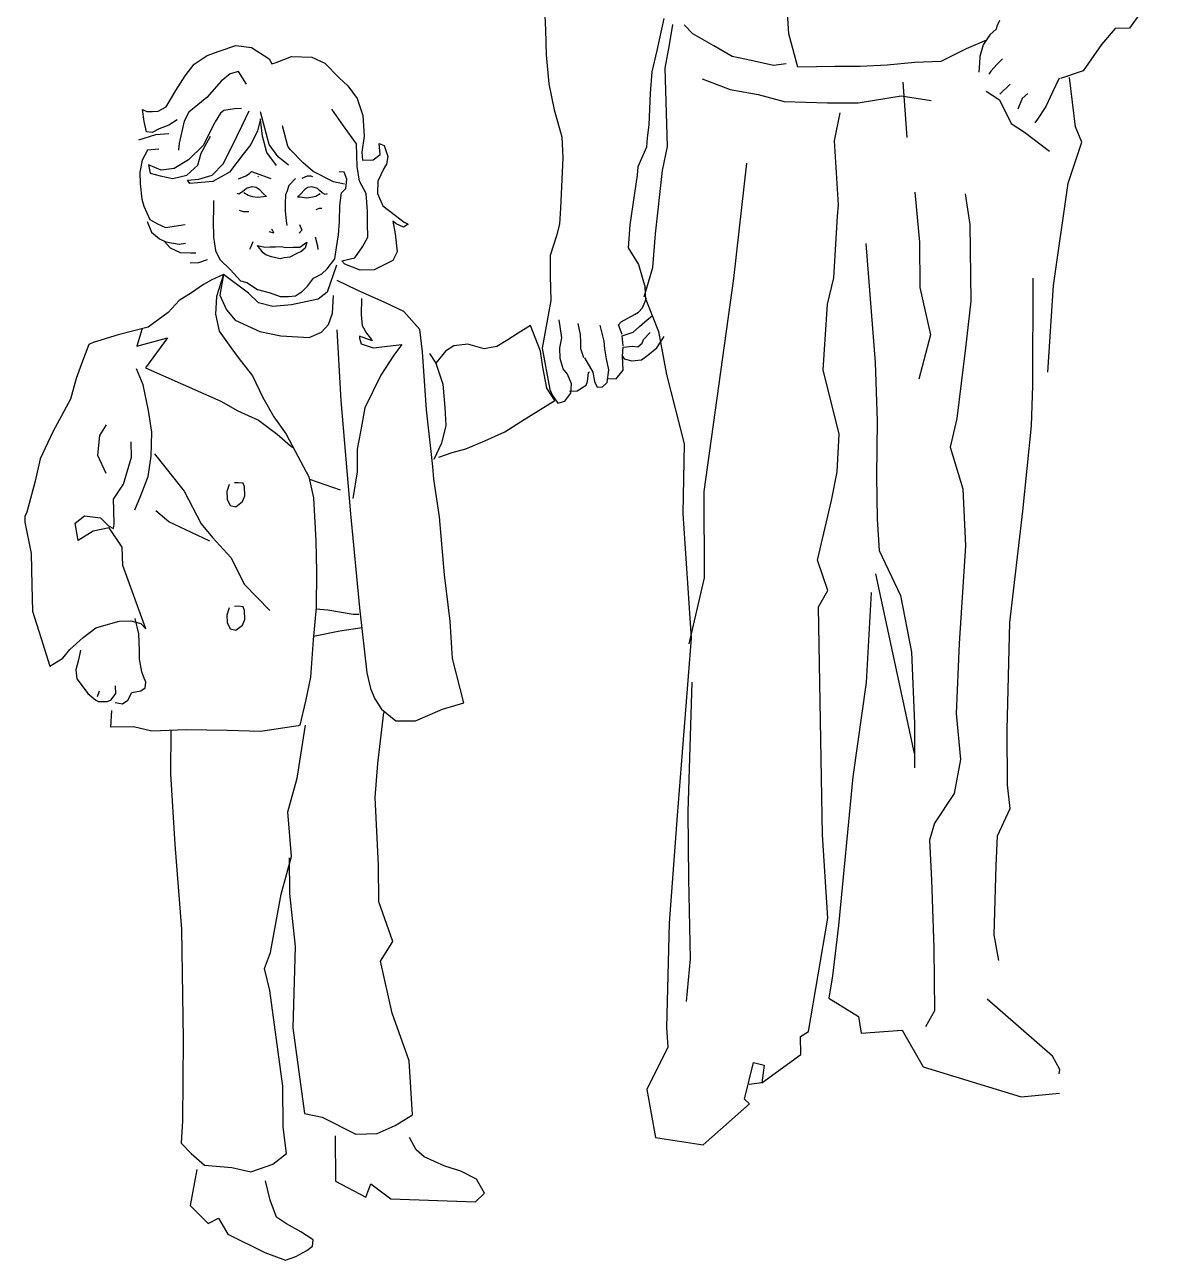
# Model space of a CAD drawing. Extents: x 13 to 14.16, y -2.81 to -0.75.
# Drawn here: x 12.999 to 14.087, y -2.805 to -1.616 of the extents above; entities that cross this region are included whole.
import ezdxf

# ---------------------------------------------------------------- set-up
doc = ezdxf.new("R2010")
doc.units = 0
doc.header["$LTSCALE"] = 100
doc.header["$MEASUREMENT"] = 0
doc.layers.add('P-PESSOA', color=2, linetype='CONTINUOUS')

msp = doc.modelspace()

# ---------------------------------------------------------------- linework, layer by layer
at = {"layer": 'P-PESSOA'}
for p, q in [((13.4989, -1.5929), (13.5001, -1.6211)), ((14.0871, -1.5845), (14.0624, -1.6193)), ((13.7344, -1.6249), (13.7324, -1.5947)), ((13.6141, -1.61), (13.6073, -1.641)), ((13.6194, -1.6355), (13.6225, -1.6158)), ((13.6418, -1.6248), (13.6336, -1.6163)), ((13.9346, -1.6175), (13.9341, -1.6202)), ((13.9372, -1.6121), (13.9346, -1.6175)), ((13.5001, -1.6211), (13.5006, -1.6452)), ((13.6622, -1.6364), (13.6418, -1.6248)), ((13.7431, -1.6569), (13.7344, -1.6249)), ((13.928, -1.6258), (13.9215, -1.6354)), ((13.9341, -1.6202), (13.928, -1.6258)), ((14.0484, -1.6196), (14.0353, -1.6352)), ((14.0624, -1.6193), (14.0484, -1.6196)), ((13.1744, -1.6457), (13.1859, -1.6414)), ((13.1859, -1.6414), (13.202, -1.6362)), ((13.202, -1.6362), (13.2169, -1.6379)), ((13.2169, -1.6379), (13.2339, -1.6489)), ((13.6073, -1.641), (13.6024, -1.6613)), ((13.6153, -1.6578), (13.6194, -1.6355)), ((13.6799, -1.6468), (13.6622, -1.6364)), ((13.9051, -1.6393), (13.8806, -1.6513)), ((13.9245, -1.6309), (13.9051, -1.6393)), ((13.9215, -1.6354), (13.9183, -1.6468)), ((14.0353, -1.6352), (14.0177, -1.6605)), ((13.1619, -1.6541), (13.1744, -1.6457)), ((13.2339, -1.6489), (13.2367, -1.6537)), ((13.2367, -1.6537), (13.2408, -1.6523)), ((13.2408, -1.6523), (13.2555, -1.6465)), ((13.2555, -1.6465), (13.2752, -1.6474)), ((13.2752, -1.6474), (13.2875, -1.6531)), ((13.2875, -1.6531), (13.3013, -1.6671)), ((13.5006, -1.6452), (13.5033, -1.6728)), ((13.6981, -1.6504), (13.6799, -1.6468)), ((13.7197, -1.6553), (13.6981, -1.6504)), ((13.8557, -1.6524), (13.829, -1.6551)), ((13.8806, -1.6513), (13.8557, -1.6524)), ((13.9178, -1.653), (13.9173, -1.6617)), ((13.9183, -1.6468), (13.9178, -1.653)), ((13.9401, -1.649), (13.9348, -1.654)), ((13.1441, -1.6794), (13.1532, -1.6651)), ((13.1532, -1.6651), (13.1619, -1.6541)), ((13.1964, -1.6633), (13.1879, -1.6703)), ((13.2045, -1.6612), (13.1964, -1.6633)), ((13.2123, -1.6732), (13.2045, -1.6612)), ((13.6024, -1.6613), (13.6009, -1.682)), ((13.6176, -1.7334), (13.6153, -1.6578)), ((13.7318, -1.6537), (13.7197, -1.6553)), ((13.7788, -1.6562), (13.7431, -1.6569)), ((13.8029, -1.6562), (13.7788, -1.6562)), ((13.829, -1.6551), (13.8029, -1.6562)), ((13.9288, -1.6609), (13.9268, -1.6636)), ((13.9348, -1.654), (13.9288, -1.6609)), ((14.0177, -1.6605), (13.9958, -1.6677)), ((13.1879, -1.6703), (13.174, -1.6862)), ((13.3013, -1.6671), (13.3096, -1.675)), ((13.3096, -1.675), (13.3186, -1.687)), ((13.5033, -1.6728), (13.5085, -1.6981)), ((13.6508, -1.6683), (13.6779, -1.6784)), ((13.8441, -1.6715), (13.8479, -1.7245)), ((13.9474, -1.6732), (13.9374, -1.6829)), ((13.9946, -1.6675), (13.9881, -1.6811)), ((14.0102, -1.7143), (14.0044, -1.6667)), ((13.135, -1.6952), (13.1441, -1.6794)), ((13.174, -1.6862), (13.1567, -1.7001)), ((13.3186, -1.687), (13.3243, -1.7036)), ((13.6009, -1.682), (13.5994, -1.7123)), ((13.6779, -1.6784), (13.7048, -1.6832)), ((13.7048, -1.6832), (13.7298, -1.69)), ((13.801, -1.6912), (13.8424, -1.6844)), ((13.8424, -1.6844), (13.8713, -1.6891)), ((13.9244, -1.6799), (13.937, -1.6883)), ((13.937, -1.6883), (13.9483, -1.711)), ((13.9591, -1.6872), (13.9547, -1.6973)), ((13.9644, -1.6823), (13.9591, -1.6872)), ((13.9881, -1.6811), (13.9817, -1.6948)), ((13.1121, -1.6977), (13.1162, -1.6997)), ((13.1137, -1.7092), (13.1121, -1.6977)), ((13.1162, -1.6997), (13.1216, -1.6996)), ((13.1216, -1.6996), (13.127, -1.6994)), ((13.127, -1.6994), (13.135, -1.6952)), ((13.1567, -1.7001), (13.1523, -1.7089)), ((13.1905, -1.6986), (13.1873, -1.7013)), ((13.2007, -1.697), (13.1905, -1.6986)), ((13.2074, -1.6968), (13.2007, -1.697)), ((13.2078, -1.7138), (13.2148, -1.6988)), ((13.2339, -1.7314), (13.2256, -1.6999)), ((13.3056, -1.7135), (13.2945, -1.6975)), ((13.5085, -1.6981), (13.5157, -1.724)), ((13.7298, -1.69), (13.7715, -1.6912)), ((13.7715, -1.6912), (13.801, -1.6912)), ((13.9817, -1.6948), (13.9739, -1.7071)), ((13.1159, -1.7192), (13.1137, -1.7092)), ((13.1373, -1.7127), (13.128, -1.7162)), ((13.1455, -1.7077), (13.1373, -1.7127)), ((13.1523, -1.7089), (13.1474, -1.73)), ((13.1813, -1.7109), (13.1704, -1.7322)), ((13.182, -1.7096), (13.1813, -1.7109)), ((13.1873, -1.7013), (13.182, -1.7096)), ((13.2258, -1.7066), (13.2228, -1.7181)), ((13.2258, -1.7072), (13.2258, -1.7066)), ((13.2275, -1.7234), (13.2258, -1.7072)), ((13.3243, -1.7036), (13.3256, -1.7233)), ((13.5994, -1.7123), (13.5978, -1.725)), ((13.7782, -1.7279), (13.7837, -1.7009)), ((13.9483, -1.711), (13.9612, -1.7196)), ((13.9739, -1.7071), (13.9712, -1.7105)), ((13.1087, -1.7269), (13.1248, -1.7217)), ((13.1213, -1.7198), (13.1159, -1.7192)), ((13.128, -1.7162), (13.1213, -1.7198)), ((13.1248, -1.7217), (13.1375, -1.7208)), ((13.1684, -1.7396), (13.1775, -1.7232)), ((13.198, -1.7335), (13.2078, -1.7138)), ((13.2228, -1.7181), (13.2163, -1.7312)), ((13.2319, -1.7389), (13.2275, -1.7234)), ((13.2521, -1.7331), (13.247, -1.7135)), ((13.3182, -1.7308), (13.3056, -1.7135)), ((13.3256, -1.7233), (13.3232, -1.7388)), ((13.5157, -1.724), (13.5169, -1.7441)), ((13.9612, -1.7196), (13.9854, -1.7379)), ((14.0164, -1.729), (14.0102, -1.7143)), ((13.1278, -1.7359), (13.117, -1.7367)), ((13.1474, -1.73), (13.1468, -1.7368)), ((13.1704, -1.7322), (13.1564, -1.7461)), ((13.1897, -1.7499), (13.198, -1.7335)), ((13.2163, -1.7312), (13.209, -1.7408)), ((13.2428, -1.7433), (13.2339, -1.7314)), ((13.2543, -1.7363), (13.2521, -1.7331)), ((13.2667, -1.7489), (13.2543, -1.7363)), ((13.3187, -1.7524), (13.3182, -1.7308)), ((13.3398, -1.7303), (13.3447, -1.7323)), ((13.3408, -1.7411), (13.3398, -1.7303)), ((13.3447, -1.7323), (13.3482, -1.743)), ((13.5972, -1.7338), (13.589, -1.7528)), ((13.5978, -1.725), (13.5972, -1.7338)), ((13.6127, -1.7565), (13.6176, -1.7334)), ((13.7822, -1.7895), (13.7782, -1.7279)), ((14.0033, -1.7687), (14.0164, -1.729)), ((13.1118, -1.7463), (13.1094, -1.7579)), ((13.117, -1.7367), (13.1118, -1.7463)), ((13.1564, -1.7461), (13.1425, -1.7545)), ((13.1654, -1.7513), (13.1684, -1.7396)), ((13.209, -1.7408), (13.1959, -1.7579)), ((13.2411, -1.7515), (13.2319, -1.7389)), ((13.2525, -1.7512), (13.2428, -1.7433)), ((13.3232, -1.7388), (13.324, -1.7463)), ((13.324, -1.7463), (13.3342, -1.7461)), ((13.3342, -1.7461), (13.3408, -1.7411)), ((13.3482, -1.743), (13.347, -1.7504)), ((13.5169, -1.7441), (13.5145, -1.7925)), ((13.1094, -1.7579), (13.1097, -1.7693)), ((13.1179, -1.751), (13.1195, -1.7591)), ((13.1302, -1.7561), (13.1179, -1.751)), ((13.1195, -1.7591), (13.129, -1.7615)), ((13.1425, -1.7545), (13.1302, -1.7561)), ((13.1548, -1.761), (13.1654, -1.7513)), ((13.1792, -1.761), (13.1897, -1.7499)), ((13.1959, -1.7579), (13.1799, -1.7671)), ((13.2117, -1.7615), (13.2151, -1.7593)), ((13.2151, -1.7593), (13.217, -1.7573)), ((13.217, -1.7573), (13.2356, -1.7641)), ((13.2763, -1.7574), (13.2667, -1.7489)), ((13.2961, -1.7672), (13.2763, -1.7574)), ((13.3061, -1.7581), (13.3013, -1.7576)), ((13.3089, -1.7648), (13.3061, -1.7581)), ((13.3211, -1.7666), (13.3187, -1.7524)), ((13.3444, -1.7545), (13.3387, -1.7668)), ((13.347, -1.7504), (13.3444, -1.7545)), ((13.589, -1.7528), (13.5884, -1.7608)), ((13.606, -1.8174), (13.6127, -1.7565)), ((13.6935, -1.7492), (13.6811, -1.8603)), ((13.1097, -1.7693), (13.1114, -1.7841)), ((13.129, -1.7615), (13.1412, -1.764)), ((13.1412, -1.764), (13.1548, -1.761)), ((13.1555, -1.7656), (13.1663, -1.7647)), ((13.1577, -1.769), (13.1555, -1.7656)), ((13.1799, -1.7671), (13.1577, -1.769)), ((13.1663, -1.7647), (13.1792, -1.761)), ((13.2044, -1.7643), (13.2117, -1.7615)), ((13.2122, -1.7733), (13.2176, -1.7718)), ((13.2176, -1.7718), (13.2216, -1.7723)), ((13.2232, -1.7618), (13.2238, -1.7625)), ((13.2529, -1.7709), (13.2511, -1.7769)), ((13.2595, -1.764), (13.2529, -1.7709)), ((13.2657, -1.7638), (13.271, -1.7616)), ((13.271, -1.7616), (13.2737, -1.7615)), ((13.2752, -1.7722), (13.2711, -1.7726)), ((13.2737, -1.7615), (13.2757, -1.7622)), ((13.2805, -1.7737), (13.2752, -1.7722)), ((13.3064, -1.7697), (13.2961, -1.7672)), ((13.3078, -1.7737), (13.3089, -1.7648)), ((13.3274, -1.7786), (13.3211, -1.7666)), ((13.3387, -1.7668), (13.3382, -1.7784)), ((13.5884, -1.7608), (13.5813, -1.8086)), ((13.9893, -1.8671), (14.0033, -1.7687)), ((13.2028, -1.7781), (13.2048, -1.7788)), ((13.2048, -1.7788), (13.2075, -1.7774)), ((13.2075, -1.7774), (13.2101, -1.7752)), ((13.2137, -1.7806), (13.2096, -1.7779)), ((13.2101, -1.7752), (13.2122, -1.7733)), ((13.2184, -1.7818), (13.2137, -1.7806)), ((13.2224, -1.7825), (13.2184, -1.7818)), ((13.2216, -1.7723), (13.2244, -1.7743)), ((13.2286, -1.7816), (13.2224, -1.7825)), ((13.2244, -1.7743), (13.2285, -1.7789)), ((13.2285, -1.7789), (13.2313, -1.7815)), ((13.2313, -1.7815), (13.2286, -1.7816)), ((13.2498, -1.7796), (13.2493, -1.7885)), ((13.2511, -1.7769), (13.2498, -1.7796)), ((13.2641, -1.7791), (13.2613, -1.7817)), ((13.2613, -1.7817), (13.264, -1.7818)), ((13.264, -1.7818), (13.2702, -1.7828)), ((13.2683, -1.7746), (13.2641, -1.7791)), ((13.2711, -1.7726), (13.2683, -1.7746)), ((13.2702, -1.7828), (13.2742, -1.7822)), ((13.2742, -1.7822), (13.2789, -1.781)), ((13.2789, -1.781), (13.2831, -1.7785)), ((13.2826, -1.7757), (13.2805, -1.7737)), ((13.2852, -1.778), (13.2826, -1.7757)), ((13.2879, -1.7794), (13.2852, -1.778)), ((13.2898, -1.7787), (13.2879, -1.7794)), ((13.302, -1.79), (13.3038, -1.7778)), ((13.3038, -1.7778), (13.3078, -1.7737)), ((13.3286, -1.7954), (13.3274, -1.7786)), ((13.3382, -1.7784), (13.3433, -1.7904)), ((13.8557, -1.7772), (13.8602, -1.8254)), ((13.904, -1.7789), (13.9087, -1.8083)), ((13.1114, -1.7841), (13.1134, -1.7908)), ((13.1134, -1.7908), (13.1191, -1.8036)), ((13.1805, -1.7934), (13.1802, -1.805)), ((13.1803, -1.7853), (13.1805, -1.7934)), ((13.205, -1.7946), (13.2091, -1.7958)), ((13.2091, -1.7958), (13.2145, -1.7957)), ((13.2493, -1.7885), (13.2494, -1.7926)), ((13.2494, -1.7926), (13.2494, -1.7953)), ((13.2494, -1.7953), (13.2504, -1.8047)), ((13.2793, -1.794), (13.2826, -1.7926)), ((13.2826, -1.7926), (13.2847, -1.7925)), ((13.3018, -1.8055), (13.302, -1.79)), ((13.3288, -1.8075), (13.3286, -1.7954)), ((13.3433, -1.7904), (13.3557, -1.7996)), ((13.5145, -1.7925), (13.5135, -1.808)), ((13.7811, -1.8003), (13.7822, -1.7895)), ((13.1165, -1.8056), (13.1208, -1.8158)), ((13.1191, -1.8036), (13.126, -1.8075)), ((13.126, -1.8075), (13.1342, -1.8114)), ((13.1802, -1.805), (13.1805, -1.8204)), ((13.2504, -1.8047), (13.2511, -1.8093)), ((13.3007, -1.8184), (13.3018, -1.8055)), ((13.3291, -1.8205), (13.3288, -1.8075)), ((13.3531, -1.8051), (13.3553, -1.8172)), ((13.3564, -1.8077), (13.3531, -1.8051)), ((13.3557, -1.7996), (13.3639, -1.8062)), ((13.3633, -1.8108), (13.3564, -1.8077)), ((13.3639, -1.8062), (13.368, -1.808)), ((13.7777, -1.8596), (13.7811, -1.8003)), ((13.1208, -1.8158), (13.1284, -1.8223)), ((13.1342, -1.8114), (13.1532, -1.8083)), ((13.2337, -1.8151), (13.2385, -1.8164)), ((13.2371, -1.8137), (13.2363, -1.8131)), ((13.2385, -1.8164), (13.2371, -1.8137)), ((13.2655, -1.8138), (13.2628, -1.8166)), ((13.2632, -1.8085), (13.2655, -1.8138)), ((13.2989, -1.8306), (13.3007, -1.8184)), ((13.3553, -1.8172), (13.3571, -1.8347)), ((13.368, -1.808), (13.3633, -1.8108)), ((13.5105, -1.8194), (13.5047, -1.8383)), ((13.5135, -1.808), (13.5105, -1.8194)), ((13.5813, -1.8086), (13.5798, -1.8309)), ((13.6035, -1.8499), (13.606, -1.8174)), ((13.9087, -1.8083), (13.9097, -1.8822)), ((13.1284, -1.8223), (13.1345, -1.8249)), ((13.1325, -1.8242), (13.1387, -1.8308)), ((13.1345, -1.8249), (13.1475, -1.8273)), ((13.1387, -1.8308), (13.1484, -1.8354)), ((13.1475, -1.8273), (13.1536, -1.8264)), ((13.1805, -1.8204), (13.1822, -1.8333)), ((13.2164, -1.8298), (13.2151, -1.8325)), ((13.2184, -1.8249), (13.2164, -1.8298)), ((13.2229, -1.8285), (13.2299, -1.8301)), ((13.2281, -1.8355), (13.2229, -1.8285)), ((13.2299, -1.8301), (13.2348, -1.83)), ((13.2348, -1.83), (13.2402, -1.8298)), ((13.2402, -1.8298), (13.2456, -1.8297)), ((13.2456, -1.8297), (13.2502, -1.8304)), ((13.2502, -1.8304), (13.257, -1.8302)), ((13.257, -1.8302), (13.2618, -1.8301)), ((13.2618, -1.8301), (13.2637, -1.8301)), ((13.2637, -1.8301), (13.2702, -1.8253)), ((13.2686, -1.8313), (13.2646, -1.8347)), ((13.2702, -1.8253), (13.2686, -1.8313)), ((13.2784, -1.8203), (13.2807, -1.8289)), ((13.2807, -1.8289), (13.2808, -1.8324)), ((13.2972, -1.8415), (13.2989, -1.8306)), ((13.3166, -1.8403), (13.3239, -1.83)), ((13.3239, -1.83), (13.3291, -1.8205)), ((13.5798, -1.8309), (13.5895, -1.8468)), ((13.8084, -1.8265), (13.8176, -1.9411)), ((13.8602, -1.8254), (13.8603, -1.8691)), ((13.1484, -1.8354), (13.1585, -1.8358)), ((13.1585, -1.8358), (13.1633, -1.8356)), ((13.1662, -1.845), (13.1748, -1.8421)), ((13.1822, -1.8333), (13.1864, -1.8419)), ((13.1864, -1.8419), (13.1967, -1.8519)), ((13.2309, -1.8376), (13.2281, -1.8355)), ((13.2363, -1.8394), (13.2309, -1.8376)), ((13.2404, -1.8406), (13.2363, -1.8394)), ((13.2445, -1.8413), (13.2404, -1.8406)), ((13.2485, -1.8405), (13.2445, -1.8413)), ((13.2539, -1.8398), (13.2485, -1.8405)), ((13.2612, -1.8361), (13.2539, -1.8398)), ((13.2646, -1.8347), (13.2612, -1.8361)), ((13.2899, -1.8511), (13.2972, -1.8415)), ((13.304, -1.8432), (13.3166, -1.8403)), ((13.3068, -1.8467), (13.304, -1.8432)), ((13.3532, -1.8429), (13.3352, -1.852)), ((13.3571, -1.8347), (13.3532, -1.8429)), ((13.5047, -1.8383), (13.5046, -1.8579)), ((13.1581, -1.8452), (13.1662, -1.845)), ((13.1967, -1.8519), (13.2064, -1.8625)), ((13.2846, -1.8558), (13.2899, -1.8511)), ((13.2987, -1.8474), (13.2898, -1.8735)), ((13.3217, -1.8523), (13.3068, -1.8467)), ((13.3352, -1.852), (13.3217, -1.8523)), ((13.5895, -1.8468), (13.5959, -1.8689)), ((13.5952, -1.8779), (13.6035, -1.8499)), ((13.1707, -1.866), (13.1594, -1.8743)), ((13.1788, -1.8617), (13.1707, -1.866)), ((13.19, -1.8566), (13.1788, -1.8617)), ((13.19, -1.8566), (13.1832, -1.8778)), ((13.19, -1.8566), (13.1864, -1.8764)), ((13.2142, -1.8744), (13.19, -1.8566)), ((13.2064, -1.8625), (13.2126, -1.8642)), ((13.2126, -1.8642), (13.2228, -1.871)), ((13.2708, -1.8677), (13.2766, -1.8601)), ((13.2766, -1.8601), (13.2846, -1.8558)), ((13.3187, -1.8715), (13.2996, -1.8623)), ((13.5046, -1.8579), (13.5051, -1.8814)), ((13.6811, -1.8603), (13.6525, -2.0654)), ((13.7715, -1.8852), (13.7777, -1.8596)), ((13.9691, -1.9634), (13.9696, -1.8601)), ((13.9836, -1.9504), (13.9893, -1.8671)), ((13.1594, -1.8743), (13.1474, -1.8814)), ((13.1832, -1.8778), (13.1822, -1.8948)), ((13.1864, -1.8764), (13.1929, -1.8906)), ((13.2238, -1.8837), (13.2142, -1.8744)), ((13.2228, -1.871), (13.235, -1.874)), ((13.235, -1.874), (13.2445, -1.8778)), ((13.2445, -1.8778), (13.2526, -1.8776)), ((13.2526, -1.8776), (13.2594, -1.8769)), ((13.2594, -1.8769), (13.266, -1.8727)), ((13.266, -1.8727), (13.2708, -1.8677)), ((13.2898, -1.8735), (13.2811, -1.8804)), ((13.2949, -1.8936), (13.2959, -1.8766)), ((13.3454, -1.8836), (13.3187, -1.8715)), ((13.5936, -1.8887), (13.5974, -1.8792)), ((13.5966, -1.8806), (13.5959, -1.8689)), ((13.8603, -1.8691), (13.8707, -1.9145)), ((13.1474, -1.8814), (13.1368, -1.8932)), ((13.1929, -1.8906), (13.2013, -1.9004)), ((13.2374, -1.8874), (13.2238, -1.8837)), ((13.2555, -1.8856), (13.2374, -1.8874)), ((13.2811, -1.8804), (13.2555, -1.8856)), ((13.3229, -1.8795), (13.3227, -1.8949)), ((13.3638, -1.8921), (13.3454, -1.8836)), ((13.5051, -1.8814), (13.497, -1.9274)), ((13.5896, -1.8929), (13.5936, -1.8887)), ((13.5966, -1.8806), (13.6089, -1.9115)), ((13.7675, -1.9483), (13.7715, -1.8852)), ((13.9097, -1.8822), (13.9045, -1.9272)), ((13.1368, -1.8932), (13.1174, -1.9071)), ((13.1822, -1.8948), (13.1859, -1.911)), ((13.2013, -1.9004), (13.225, -1.9114)), ((13.2911, -1.9045), (13.2949, -1.8936)), ((13.3227, -1.8949), (13.3235, -1.9057)), ((13.379, -1.9093), (13.3638, -1.8921)), ((13.5159, -1.9175), (13.5133, -1.9)), ((13.5702, -1.9049), (13.5728, -1.9022)), ((13.5728, -1.9022), (13.5856, -1.8951)), ((13.5856, -1.8951), (13.5896, -1.8929)), ((13.5905, -1.9064), (13.5958, -1.9022)), ((13.5958, -1.9022), (13.6032, -1.8961)), ((13.0887, -1.9145), (13.0645, -1.9219)), ((13.1174, -1.9071), (13.0887, -1.9145)), ((13.1118, -1.9086), (13.1065, -1.9255)), ((13.1859, -1.911), (13.197, -1.9269)), ((13.225, -1.9114), (13.2454, -1.9156)), ((13.2725, -1.9171), (13.2845, -1.912)), ((13.2845, -1.912), (13.2911, -1.9045)), ((13.2993, -1.9097), (13.303, -1.9778)), ((13.3235, -1.9057), (13.3278, -1.9131)), ((13.3278, -1.9131), (13.3327, -1.919)), ((13.3816, -1.9308), (13.379, -1.9093)), ((13.4737, -1.9131), (13.4638, -1.9195)), ((13.4857, -1.9055), (13.4737, -1.9131)), ((13.4951, -1.9302), (13.4857, -1.9055)), ((13.5339, -1.9144), (13.5316, -1.9037)), ((13.5341, -1.9212), (13.5339, -1.9144)), ((13.5565, -1.9207), (13.5526, -1.9053)), ((13.5739, -1.9143), (13.5702, -1.9049)), ((13.5739, -1.9156), (13.5846, -1.9119)), ((13.5846, -1.9119), (13.5905, -1.9064)), ((13.5943, -1.9192), (13.6008, -1.9123)), ((13.6089, -1.9115), (13.6165, -1.9529)), ((13.8707, -1.9145), (13.8595, -1.9571)), ((13.0605, -1.9239), (13.0534, -1.9424)), ((13.0645, -1.9219), (13.0605, -1.9239)), ((13.1065, -1.9255), (13.136, -1.9175)), ((13.136, -1.9175), (13.1151, -1.9464)), ((13.2454, -1.9156), (13.2725, -1.9171)), ((13.3333, -1.9204), (13.3211, -1.916)), ((13.3211, -1.916), (13.3211, -1.9179)), ((13.3211, -1.9179), (13.3226, -1.9233)), ((13.3226, -1.9233), (13.3343, -1.9271)), ((13.3327, -1.919), (13.3333, -1.9204)), ((13.3343, -1.9271), (13.3618, -1.9238)), ((13.3618, -1.9238), (13.3539, -1.9342)), ((13.4118, -1.9253), (13.4038, -1.9303)), ((13.4253, -1.9237), (13.4118, -1.9253)), ((13.441, -1.9281), (13.4253, -1.9237)), ((13.4531, -1.9257), (13.441, -1.9281)), ((13.4638, -1.9195), (13.4531, -1.9257)), ((13.5139, -1.927), (13.5159, -1.9175)), ((13.5342, -1.9279), (13.5341, -1.9212)), ((13.5572, -1.9282), (13.5565, -1.9207)), ((13.5747, -1.9251), (13.5739, -1.9156)), ((13.5743, -1.9351), (13.5747, -1.9264)), ((13.5747, -1.9264), (13.5842, -1.9254)), ((13.5842, -1.9254), (13.589, -1.9261)), ((13.589, -1.9261), (13.593, -1.9225)), ((13.593, -1.9225), (13.5943, -1.9192)), ((13.6072, -1.927), (13.6144, -1.9161)), ((13.197, -1.9269), (13.2062, -1.9389)), ((13.3539, -1.9342), (13.3416, -1.9534)), ((13.3856, -1.9867), (13.3816, -1.9308)), ((13.3884, -1.9326), (13.3946, -1.9419)), ((13.4038, -1.9303), (13.3946, -1.942)), ((13.4974, -1.9458), (13.4951, -1.9302)), ((13.497, -1.9274), (13.5041, -1.9672)), ((13.5142, -1.9373), (13.5139, -1.927)), ((13.5171, -1.9472), (13.5142, -1.9373)), ((13.5371, -1.9367), (13.5342, -1.9279)), ((13.5377, -1.9367), (13.5456, -1.9506)), ((13.5588, -1.9376), (13.5572, -1.9282)), ((13.5611, -1.9484), (13.5588, -1.9376)), ((13.5743, -1.9351), (13.5758, -1.9378)), ((13.5747, -1.9486), (13.5743, -1.9351)), ((13.5758, -1.9378), (13.5831, -1.9397)), ((13.5926, -1.9388), (13.5986, -1.934)), ((13.5986, -1.934), (13.6072, -1.927)), ((13.9045, -1.9272), (13.896, -1.9952)), ((13.0534, -1.9424), (13.0483, -1.9566)), ((13.1127, -1.9626), (13.1062, -1.9472)), ((13.1151, -1.9464), (13.1874, -1.9785)), ((13.2062, -1.9389), (13.2179, -1.9541)), ((13.3946, -1.9419), (13.4013, -1.962)), ((13.5013, -1.9659), (13.4974, -1.9458)), ((13.5213, -1.9525), (13.5171, -1.9472)), ((13.5415, -1.9507), (13.5423, -1.9501)), ((13.5593, -1.9606), (13.5611, -1.9484)), ((13.5681, -1.9569), (13.5747, -1.9486)), ((13.5831, -1.9397), (13.5926, -1.9388)), ((13.7828, -2.0103), (13.7675, -1.9483)), ((13.8176, -1.9411), (13.8195, -1.9974)), ((13.0483, -1.9566), (13.0428, -1.9764)), ((13.2179, -1.9541), (13.2278, -1.9749)), ((13.3416, -1.9534), (13.3261, -1.9848)), ((13.4013, -1.962), (13.4031, -1.9844)), ((13.525, -1.9619), (13.5213, -1.9525)), ((13.5244, -1.9708), (13.525, -1.9619)), ((13.5391, -1.9629), (13.5404, -1.9596)), ((13.5404, -1.9596), (13.5415, -1.9507)), ((13.5456, -1.9506), (13.5471, -1.9595)), ((13.5471, -1.9595), (13.5499, -1.9648)), ((13.5548, -1.9647), (13.5593, -1.9606)), ((13.5606, -1.9565), (13.5681, -1.9569)), ((13.6165, -1.9529), (13.6335, -2.0196)), ((13.1179, -1.9874), (13.1127, -1.9626)), ((13.5089, -1.9779), (13.5013, -1.9659)), ((13.5041, -1.9672), (13.5069, -1.9731)), ((13.5069, -1.9731), (13.5119, -1.9805)), ((13.5186, -1.9783), (13.5244, -1.9708)), ((13.5232, -1.9687), (13.5305, -1.9685)), ((13.5305, -1.9685), (13.5391, -1.9629)), ((13.5499, -1.9648), (13.5548, -1.9647)), ((13.968, -2.0023), (13.9691, -1.9634)), ((13.0428, -1.9764), (13.0259, -2.0078)), ((13.1874, -1.9785), (13.2038, -1.9876)), ((13.2278, -1.9749), (13.2385, -1.9935)), ((13.303, -1.9778), (13.3122, -2.087)), ((13.3261, -1.9848), (13.3218, -2.0079)), ((13.4031, -1.9844), (13.4041, -2.0019)), ((13.4796, -1.9961), (13.5089, -1.9779)), ((13.5119, -1.9805), (13.5186, -1.9783)), ((13.1211, -2.0084), (13.1179, -1.9874)), ((13.2038, -1.9876), (13.2237, -1.9966)), ((13.2237, -1.9966), (13.2416, -2.0103)), ((13.2385, -1.9935), (13.2503, -2.0101)), ((13.3915, -2.0414), (13.3856, -1.9867)), ((13.461, -2.008), (13.4796, -1.9961)), ((13.8195, -1.9974), (13.8186, -2.0505)), ((13.896, -1.9952), (13.8898, -2.0228)), ((13.0259, -2.0078), (13.0136, -2.0338)), ((13.0771, -2.0013), (13.0706, -2.0115)), ((13.1203, -2.0314), (13.1211, -2.0084)), ((13.2503, -2.0101), (13.2616, -2.0314)), ((13.3218, -2.0079), (13.3189, -2.0247)), ((13.4041, -2.0019), (13.3999, -2.0188)), ((13.4417, -2.0165), (13.461, -2.008)), ((13.9596, -2.0843), (13.968, -2.0023)), ((13.0706, -2.0115), (13.0689, -2.0304)), ((13.1014, -2.0324), (13.1011, -2.0175)), ((13.2416, -2.0103), (13.2546, -2.0215)), ((13.2546, -2.0215), (13.2572, -2.0231)), ((13.3999, -2.0188), (13.3927, -2.0346)), ((13.4235, -2.0244), (13.4417, -2.0165)), ((13.6335, -2.0196), (13.6323, -2.0867)), ((13.7809, -2.0465), (13.7828, -2.0103)), ((13.0136, -2.0338), (13.0087, -2.0555)), ((13.0689, -2.0304), (13.0768, -2.0478)), ((13.0939, -2.0582), (13.1014, -2.0324)), ((13.1174, -2.0509), (13.1203, -2.0314)), ((13.1237, -2.0292), (13.1523, -2.065)), ((13.2616, -2.0314), (13.2722, -2.0514)), ((13.3189, -2.0247), (13.3186, -2.0463)), ((13.3975, -2.0324), (13.4101, -2.028)), ((13.4101, -2.028), (13.4235, -2.0244)), ((13.8898, -2.0228), (13.902, -2.0628)), ((13.3925, -2.0535), (13.3915, -2.0414)), ((13.0087, -2.0555), (13.0007, -2.0854)), ((13.1098, -2.0708), (13.1174, -2.0509)), ((13.2041, -2.057), (13.2008, -2.057)), ((13.2089, -2.0574), (13.2041, -2.057)), ((13.2103, -2.0609), (13.2089, -2.0574)), ((13.2722, -2.0514), (13.2768, -2.0716)), ((13.2729, -2.0536), (13.3023, -2.0637)), ((13.3186, -2.0463), (13.3146, -2.0721)), ((13.398, -2.0899), (13.3925, -2.0535)), ((13.7755, -2.0742), (13.7809, -2.0465)), ((13.8186, -2.0505), (13.8194, -2.0921)), ((13.0842, -2.0727), (13.0939, -2.0582)), ((13.1523, -2.065), (13.1685, -2.0965)), ((13.1954, -2.0585), (13.1934, -2.0653)), ((13.1934, -2.0653), (13.1936, -2.0727)), ((13.2105, -2.0696), (13.2103, -2.0609)), ((13.6525, -2.0654), (13.6529, -2.1485)), ((13.902, -2.0628), (13.9045, -2.1177)), ((13.0844, -2.0835), (13.0842, -2.0727)), ((13.1047, -2.0831), (13.1098, -2.0708)), ((13.1936, -2.0727), (13.1965, -2.0788)), ((13.1965, -2.0788), (13.2019, -2.08)), ((13.2019, -2.08), (13.2085, -2.075)), ((13.2085, -2.075), (13.2105, -2.0696)), ((13.2768, -2.0716), (13.2791, -2.1129)), ((13.762, -2.1315), (13.7755, -2.0742)), ((13.0007, -2.0854), (12.9987, -2.0895)), ((12.9987, -2.0895), (12.9988, -2.0949)), ((13.0474, -2.0958), (13.0562, -2.0888)), ((13.0562, -2.0888), (13.0716, -2.0906)), ((13.0716, -2.0906), (13.0794, -2.0985)), ((13.0847, -2.097), (13.0844, -2.0835)), ((13.1374, -2.0945), (13.125, -2.0839)), ((13.3122, -2.087), (13.3211, -2.1773)), ((13.4027, -2.1457), (13.398, -2.0899)), ((13.6323, -2.0867), (13.6402, -2.2065)), ((13.8194, -2.0921), (13.8214, -2.1221)), ((13.9471, -2.1914), (13.9596, -2.0843)), ((12.9988, -2.0949), (13.0049, -2.1251)), ((13.05, -2.1127), (13.0474, -2.0958)), ((13.0646, -2.1035), (13.05, -2.1127)), ((13.08, -2.1004), (13.0646, -2.1035)), ((13.0794, -2.0985), (13.084, -2.1011)), ((13.0926, -2.119), (13.08, -2.1004)), ((13.084, -2.1011), (13.0847, -2.097)), ((13.1592, -2.1048), (13.1374, -2.0945)), ((13.177, -2.1131), (13.1592, -2.1048)), ((13.1685, -2.0965), (13.1796, -2.1097)), ((13.1796, -2.1097), (13.197, -2.1288)), ((13.2791, -2.1129), (13.2797, -2.1426)), ((13.0049, -2.1251), (13.0056, -2.1556)), ((13.093, -2.1366), (13.0926, -2.119)), ((13.197, -2.1288), (13.2103, -2.155)), ((13.8214, -2.1221), (13.8419, -2.1654)), ((13.9045, -2.1177), (13.8984, -2.2117)), ((13.1154, -2.1976), (13.093, -2.1366)), ((13.772, -2.1608), (13.762, -2.1315)), ((13.2797, -2.1426), (13.2792, -2.1769)), ((13.4084, -2.1902), (13.4027, -2.1457)), ((13.6529, -2.1485), (13.6382, -2.2119)), ((13.8179, -2.1445), (13.8551, -2.3175)), ((13.0056, -2.1556), (13.0061, -2.1805)), ((13.2103, -2.155), (13.2347, -2.1801)), ((13.763, -2.1765), (13.772, -2.1608)), ((13.8136, -2.1626), (13.8088, -2.2493)), ((13.2041, -2.1759), (13.2008, -2.176)), ((13.2089, -2.1764), (13.2041, -2.1759)), ((13.2103, -2.1799), (13.2089, -2.1764)), ((13.7668, -2.3958), (13.763, -2.1765)), ((13.8419, -2.1654), (13.8524, -2.2202)), ((13.0061, -2.1805), (13.0143, -2.2059)), ((13.1087, -2.2024), (13.1049, -2.1877)), ((13.1954, -2.1775), (13.1934, -2.1843)), ((13.1934, -2.1843), (13.1936, -2.1916)), ((13.2105, -2.1885), (13.2103, -2.1799)), ((13.2792, -2.1769), (13.2764, -2.2081)), ((13.2791, -2.1782), (13.2906, -2.1794)), ((13.2906, -2.1794), (13.315, -2.1836)), ((13.315, -2.1836), (13.3204, -2.1835)), ((13.3211, -2.1773), (13.3279, -2.2401)), ((13.0548, -2.2058), (13.0673, -2.1966)), ((13.0673, -2.1966), (13.0794, -2.1931)), ((13.0794, -2.1931), (13.0896, -2.1901)), ((13.0896, -2.1901), (13.1009, -2.1899)), ((13.1009, -2.1899), (13.1104, -2.1924)), ((13.1104, -2.1924), (13.1154, -2.1976)), ((13.1936, -2.1916), (13.1965, -2.1977)), ((13.1965, -2.1977), (13.2019, -2.199)), ((13.2019, -2.199), (13.2085, -2.194)), ((13.2085, -2.194), (13.2105, -2.1885)), ((13.2767, -2.2048), (13.3019, -2.1994)), ((13.3019, -2.1994), (13.3234, -2.1962)), ((13.4106, -2.226), (13.4084, -2.1902)), ((13.9445, -2.2947), (13.9471, -2.1914)), ((13.0143, -2.2059), (13.023, -2.2335)), ((13.0421, -2.2175), (13.0548, -2.2058)), ((13.1091, -2.2186), (13.1087, -2.2024)), ((13.2764, -2.2081), (13.2739, -2.244)), ((13.6402, -2.2065), (13.6269, -2.3773)), ((13.8984, -2.2117), (13.8953, -2.2791)), ((13.0355, -2.2257), (13.0421, -2.2175)), ((13.0524, -2.218), (13.0505, -2.2275)), ((13.1093, -2.2267), (13.1091, -2.2186)), ((13.8524, -2.2202), (13.8552, -2.2886)), ((13.023, -2.2335), (13.0355, -2.2257)), ((13.0505, -2.2275), (13.048, -2.237)), ((13.1115, -2.2389), (13.1093, -2.2267)), ((13.4213, -2.2687), (13.4106, -2.226)), ((13.048, -2.237), (13.0489, -2.2457)), ((13.0489, -2.2457), (13.0579, -2.2576)), ((13.113, -2.2436), (13.1115, -2.2389)), ((13.1152, -2.249), (13.113, -2.2436)), ((13.2739, -2.244), (13.2691, -2.2671)), ((13.3279, -2.2401), (13.3315, -2.2549)), ((13.0579, -2.2576), (13.0593, -2.2597)), ((13.0593, -2.2597), (13.067, -2.2663)), ((13.0688, -2.2628), (13.0708, -2.2573)), ((13.0818, -2.266), (13.0863, -2.2597)), ((13.0863, -2.2597), (13.0861, -2.2524)), ((13.098, -2.2664), (13.1019, -2.2588)), ((13.1019, -2.2588), (13.1106, -2.2572)), ((13.1106, -2.2572), (13.1146, -2.2544)), ((13.1146, -2.2544), (13.1152, -2.249)), ((13.3315, -2.2549), (13.3358, -2.265)), ((13.6411, -2.2488), (13.637, -2.3737)), ((13.8088, -2.2493), (13.7959, -2.3402)), ((13.067, -2.2663), (13.0697, -2.2676)), ((13.0697, -2.2676), (13.0784, -2.2674)), ((13.0784, -2.2674), (13.0818, -2.266)), ((13.0859, -2.2686), (13.0927, -2.2698)), ((13.0927, -2.2698), (13.098, -2.2664)), ((13.2691, -2.2671), (13.2634, -2.2902)), ((13.3358, -2.265), (13.3422, -2.2749)), ((13.4009, -2.2749), (13.4213, -2.2687)), ((13.0817, -2.2924), (13.0826, -2.2762)), ((13.3386, -2.3272), (13.3443, -2.278)), ((13.3422, -2.2749), (13.356, -2.2862)), ((13.3749, -2.2863), (13.4009, -2.2749)), ((13.8953, -2.2791), (13.8995, -2.3233)), ((13.1033, -2.2919), (13.0817, -2.2924)), ((13.1209, -2.2962), (13.1033, -2.2919)), ((13.1541, -2.2948), (13.1209, -2.2962)), ((13.1392, -2.2954), (13.139, -2.3373)), ((13.194, -2.2953), (13.1541, -2.2948)), ((13.2257, -2.2965), (13.194, -2.2953)), ((13.2621, -2.291), (13.2257, -2.2965)), ((13.2611, -2.3415), (13.2689, -2.2903)), ((13.2634, -2.2902), (13.2621, -2.291)), ((13.356, -2.2862), (13.3749, -2.2863)), ((13.8552, -2.2886), (13.8554, -2.3315)), ((13.945, -2.3478), (13.9445, -2.2947)), ((13.3361, -2.36), (13.3386, -2.3272)), ((13.8995, -2.3233), (13.8935, -2.3562)), ((13.139, -2.3373), (13.1431, -2.4051)), ((13.2519, -2.3739), (13.2611, -2.3415)), ((13.7959, -2.3402), (13.7821, -2.4833)), ((13.9474, -2.3705), (13.945, -2.3478)), ((13.3394, -2.4251), (13.3361, -2.36)), ((13.8935, -2.3562), (13.8747, -2.3847)), ((13.2554, -2.4167), (13.2519, -2.3739)), ((13.6269, -2.3773), (13.6192, -2.4808)), ((13.637, -2.3737), (13.6376, -2.4381)), ((13.9353, -2.3969), (13.9474, -2.3705)), ((13.8747, -2.3847), (13.8697, -2.4009)), ((13.772, -2.4762), (13.7668, -2.3958)), ((13.8697, -2.4009), (13.8718, -2.4392)), ((13.9338, -2.4258), (13.9353, -2.3969)), ((13.1431, -2.4051), (13.1496, -2.4868)), ((13.2455, -2.4531), (13.2554, -2.4167)), ((13.2534, -2.4181), (13.2535, -2.4524)), ((13.3395, -2.4605), (13.3394, -2.4251)), ((13.932, -2.4922), (13.9338, -2.4258)), ((13.6376, -2.4381), (13.6392, -2.5153)), ((13.8718, -2.4392), (13.8738, -2.5049)), ((13.2352, -2.5091), (13.2455, -2.4531)), ((13.2535, -2.4524), (13.2592, -2.5033)), ((13.353, -2.4986), (13.3395, -2.4605)), ((13.6192, -2.4808), (13.6165, -2.5815)), ((13.7534, -2.5853), (13.772, -2.4762)), ((13.7821, -2.4833), (13.7764, -2.5317)), ((13.1496, -2.4868), (13.1511, -2.5928)), ((13.9365, -2.517), (13.932, -2.4922)), ((13.2296, -2.5246), (13.2352, -2.5091)), ((13.2592, -2.5033), (13.2568, -2.5817)), ((13.3413, -2.5176), (13.353, -2.4986)), ((13.8738, -2.5049), (13.8745, -2.5653)), ((13.3526, -2.5676), (13.3413, -2.5176)), ((13.6392, -2.5153), (13.6355, -2.5562)), ((13.2346, -2.5459), (13.2296, -2.5246)), ((13.7764, -2.5317), (13.7729, -2.5532)), ((13.2473, -2.6377), (13.2346, -2.5459)), ((13.7729, -2.5532), (13.8014, -2.5709)), ((13.9881, -2.6091), (13.9252, -2.554)), ((13.3689, -2.6136), (13.3526, -2.5676)), ((13.8745, -2.5653), (13.866, -2.5808)), ((13.8014, -2.5709), (13.8039, -2.5869)), ((13.1511, -2.5928), (13.1506, -2.6713)), ((13.2568, -2.5817), (13.268, -2.6641)), ((13.6165, -2.5815), (13.6177, -2.6002)), ((13.7455, -2.5901), (13.7534, -2.5853)), ((13.7458, -2.6075), (13.7455, -2.5901)), ((13.8039, -2.5869), (13.8433, -2.584)), ((13.8433, -2.584), (13.8636, -2.6192)), ((13.6177, -2.6002), (13.5976, -2.6409)), ((13.3721, -2.6653), (13.3689, -2.6136)), ((13.6917, -2.6504), (13.7004, -2.6152)), ((13.7004, -2.6152), (13.7106, -2.6176)), ((13.7083, -2.6345), (13.7458, -2.6075)), ((13.9951, -2.6217), (13.9881, -2.6091)), ((13.7106, -2.6176), (13.7083, -2.6345)), ((13.8636, -2.6192), (13.9581, -2.648)), ((13.9946, -2.6258), (13.9951, -2.6217)), ((13.2476, -2.6773), (13.2473, -2.6377)), ((13.7083, -2.6345), (13.6962, -2.6361)), ((13.5976, -2.6409), (13.6061, -2.6871)), ((13.6966, -2.6549), (13.6917, -2.6504)), ((13.9581, -2.648), (13.995, -2.6446)), ((13.268, -2.6641), (13.2849, -2.6677)), ((13.6518, -2.6942), (13.6966, -2.6549)), ((13.1506, -2.6713), (13.1492, -2.6928)), ((13.2849, -2.6677), (13.3175, -2.6839)), ((13.3381, -2.6835), (13.3554, -2.6756)), ((13.3554, -2.6756), (13.3721, -2.6653)), ((13.2508, -2.7028), (13.2476, -2.6773)), ((13.2975, -2.6855), (13.2979, -2.7293)), ((13.3175, -2.6839), (13.3381, -2.6835)), ((13.3756, -2.6991), (13.3692, -2.6871)), ((13.6061, -2.6871), (13.6518, -2.6942)), ((13.1492, -2.6928), (13.1588, -2.7026)), ((13.3831, -2.7057), (13.3756, -2.6991)), ((13.1588, -2.7026), (13.1719, -2.7138)), ((13.2376, -2.713), (13.2508, -2.7028)), ((13.403, -2.7147), (13.3831, -2.7057)), ((13.1645, -2.7182), (13.1621, -2.7304)), ((13.1719, -2.7138), (13.198, -2.716)), ((13.198, -2.716), (13.2163, -2.7202)), ((13.2163, -2.7202), (13.2248, -2.7173)), ((13.2248, -2.7173), (13.2376, -2.713)), ((13.4185, -2.7198), (13.403, -2.7147)), ((13.4336, -2.7275), (13.4185, -2.7198)), ((13.1621, -2.7304), (13.158, -2.7527)), ((13.2349, -2.7477), (13.2304, -2.7289)), ((13.2979, -2.7293), (13.3272, -2.7448)), ((13.3272, -2.7448), (13.3318, -2.732)), ((13.3318, -2.732), (13.351, -2.7464)), ((13.4414, -2.7409), (13.4336, -2.7275)), ((13.351, -2.7464), (13.4327, -2.7492)), ((13.4327, -2.7492), (13.4414, -2.7409)), ((13.158, -2.7527), (13.1752, -2.7699)), ((13.2412, -2.7638), (13.2349, -2.7477)), ((13.1752, -2.7699), (13.1853, -2.765)), ((13.1853, -2.765), (13.1943, -2.7803)), ((13.2508, -2.7703), (13.2412, -2.7638)), ((13.2645, -2.7781), (13.2508, -2.7703)), ((13.1943, -2.7803), (13.2298, -2.7978)), ((13.2763, -2.7859), (13.2645, -2.7781)), ((13.2703, -2.7961), (13.2756, -2.7919)), ((13.2756, -2.7919), (13.2763, -2.7859)), ((13.2298, -2.7978), (13.2497, -2.8054)), ((13.2497, -2.8054), (13.2596, -2.8017)), ((13.2596, -2.8017), (13.2703, -2.7961))]:
    msp.add_line(p, q, dxfattribs=at)

doc.saveas('drawing.dxf')
